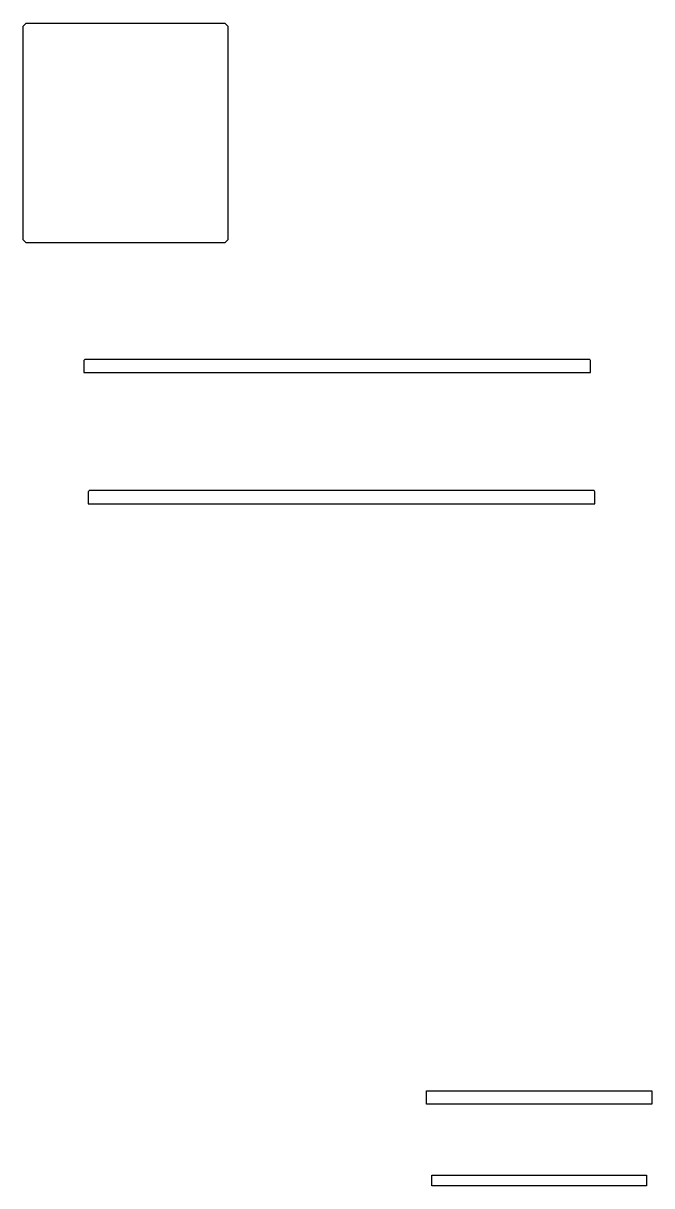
# Model space of a CAD drawing. Header units: millimetres. Extents: x -162 to 49, y -129 to 261.
import ezdxf

# ---------------------------------------------------------------- set-up
doc = ezdxf.new("R2010")
doc.units = ezdxf.units.MM

msp = doc.modelspace()

# ---------------------------------------------------------------- linework, layer by layer
for points in [[(-162.21, 260.12), (-161.21, 261.12), (-94.61, 261.12), (-93.61, 260.12), (-93.61, 188.52), (-94.61, 187.52), (-161.21, 187.52), (-162.21, 188.52)], [(48.66, -96.81), (48.66, -101.21), (-26.94, -101.21), (-26.94, -96.81)], [(-25.14, -128.61), (-25.14, -125.01), (46.86, -125.01), (46.86, -128.61)]]:
    msp.add_lwpolyline(points, close=True)
for points in [[(-141.59, 148.38, -0.083827), (-141.86, 148), (-141.86, 143.98), (28.14, 143.98), (28.14, 148, -0.083827), (27.87, 148.38)], [(-140.12, 104.42, -0.083827), (-140.39, 104.04), (-140.39, 100.02), (29.61, 100.02), (29.61, 104.04, -0.083827), (29.34, 104.42)]]:
    msp.add_lwpolyline(points, format="xyb", close=True)

doc.saveas('drawing.dxf')
